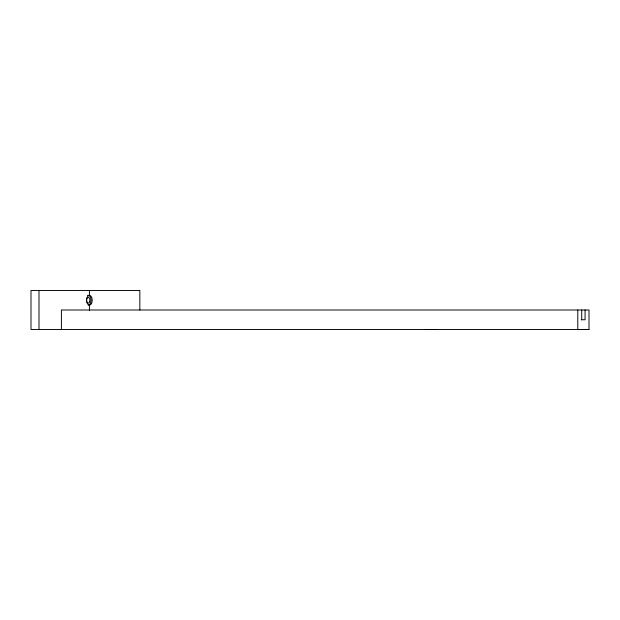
<?xml version="1.0" encoding="UTF-8"?>
<svg xmlns="http://www.w3.org/2000/svg" width="620" height="620" viewBox="0 0 620 620"><rect width="100%" height="100%" fill="white"/><g stroke="black" fill="none" stroke-linecap="round" stroke-linejoin="round"><path stroke-width="0.93" d="M139.841 310L139.841 290.462L31 290.462L31 329.538L589 329.468L589 310L61.411 310L61.411 329.538M581.211 319.765L585.079 319.765L585.079 310M425.863 329.538L437.441 329.53M578.382 329.468L589 329.468M89.419 305.118L89.427 310.752M581.715 310L581.715 319.765M577.793 310L577.793 329.538M89.419 290.462L89.419 295.353M38.998 290.462L38.998 329.538M87.498 295.515A4.883 2.798 -90 0 1 91.001 299.592A4.883 2.798 -90 0 1 88.226 305.118M89.675 301.7A2.929 1.682 -90 0 0 88.226 297.305A2.929 1.682 -90 0 0 86.769 301.7A2.929 1.682 -90 0 0 89.675 301.7M91.403 303.684A4.883 2.798 -90 0 0 90.148 295.515A4.883 2.798 -90 0 0 86.715 301.498A4.883 2.798 -90 0 0 91.403 303.684"/></g></svg>
